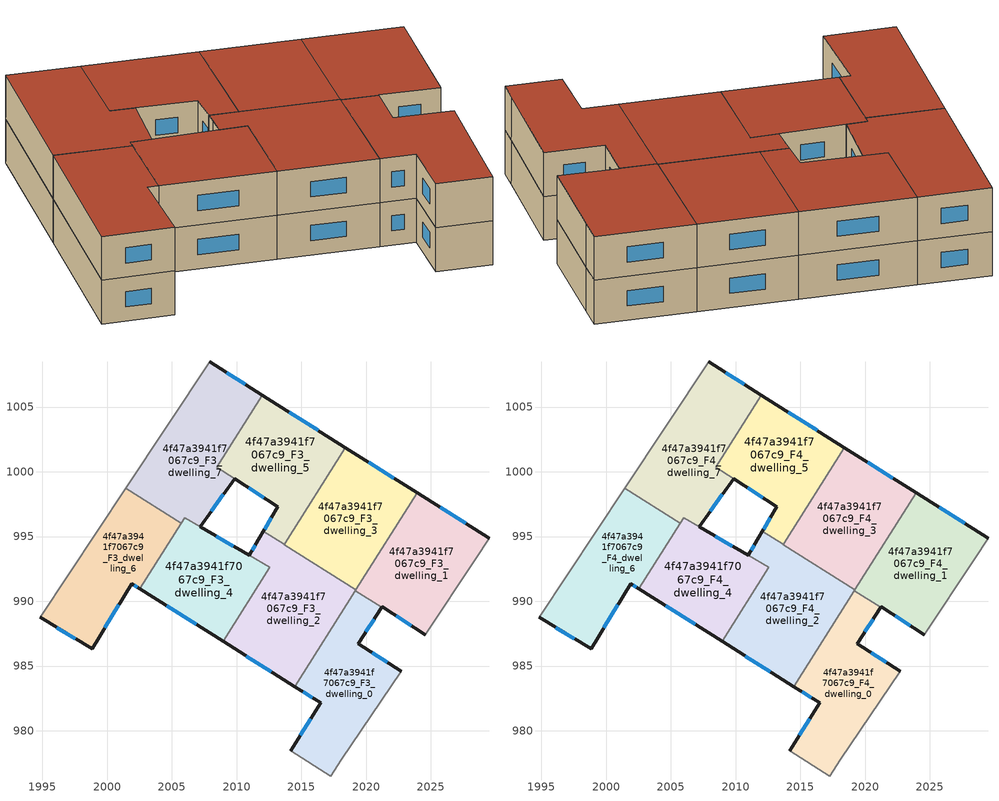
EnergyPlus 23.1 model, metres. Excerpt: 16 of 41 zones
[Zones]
4f47a3941f7067c9_F3_dwelling_0
 floor to 4f47a3941f7067c9_F2_dwelling_0 (EU_floor_Construction): 2021.21,989.53 2019.38,986.72 2022.7,984.59 2018.08,977.77 2017.26,976.5 2014.17,978.45 2016.48,982.15 2014.48,983.41 2019.16,990.82 z9
 wall outside (EU_wall_Construction): 2022.7,984.59 2019.38,986.72 2021.21,989.53 / 2014.48,983.41 2016.48,982.15 2014.17,978.45 z9:12
 wall adiabatic (EU_wall_Construction): 2014.17,978.45 2017.26,976.5 2018.08,977.77 2022.7,984.59 z9:12
 wall to 4f47a3941f7067c9_F3_dwelling_1 (EU_wall_Construction): 2021.21,989.53 2019.16,990.82 z9:12
 wall to 4f47a3941f7067c9_F3_dwelling_2 (EU_wall_Construction): 2019.16,990.82 2014.48,983.41 z9:12
 window (EU_Window_Construction): 2019.98,987.63 2020.62,988.61 / 2021.62,985.28 2020.46,986.03 / 2015.73,980.95 2014.92,979.65 / 2015.13,983 2015.83,982.56 z9.98:11.02
4f47a3941f7067c9_F3_dwelling_1
 floor to 4f47a3941f7067c9_F2_dwelling_1 (EU_floor_Construction): 2029.49,994.88 2028.45,993.29 2024.57,987.4 2021.25,989.58 2021.21,989.53 2019.16,990.82 2023.93,998.38 z9
 wall outside (EU_wall_Construction): 2029.49,994.88 2023.93,998.38 / 2021.21,989.53 2021.25,989.58 2024.57,987.4 z9:12
 wall adiabatic (EU_wall_Construction): 2024.57,987.41 2028.45,993.29 2029.49,994.88 z9:12
 wall to 4f47a3941f7067c9_F3_dwelling_3 (EU_wall_Construction): 2023.93,998.38 2019.21,990.9 z9:12
 wall to 4f47a3941f7067c9_F3_dwelling_2 (EU_wall_Construction): 2019.21,990.9 2019.16,990.82 z9:12
 window (EU_Window_Construction): 2027.68,996.02 2025.74,997.24 / 2022.33,988.87 2023.49,988.11 z9.98:11.02
4f47a3941f7067c9_F3_dwelling_2
 floor to 4f47a3941f7067c9_F2_dwelling_2 (EU_floor_Construction): 2019.21,990.9 2014.48,983.41 2008.95,986.9 2012.56,992.62 2010.98,993.54 2012.06,995.41 z9
 wall outside (EU_wall_Construction): 2008.95,986.9 2014.48,983.41 / 2011.67,994.74 2010.98,993.54 z9:12
 wall to 4f47a3941f7067c9_F3_dwelling_5 (EU_wall_Construction): 2013.72,994.46 2013.68,994.39 2012.06,995.41 2011.67,994.74 z9:12
 wall to 4f47a3941f7067c9_F3_dwelling_3 (EU_wall_Construction): 2019.21,990.9 2013.68,994.39 2013.72,994.46 z9:12
 wall to 4f47a3941f7067c9_F3_dwelling_4 (EU_wall_Construction): 2012.56,992.61 2008.95,986.9 / 2010.98,993.54 2012.56,992.62 z9:12
 window (EU_Window_Construction): 2010.75,985.77 2012.68,984.55 / 2011.45,994.35 2011.2,993.93 z9.98:11.02
4f47a3941f7067c9_F3_dwelling_3
 floor to 4f47a3941f7067c9_F2_dwelling_3 (EU_floor_Construction): 2023.93,998.38 2019.21,990.9 2013.68,994.39 2013.72,994.46 2018.4,1001.88 z9
 wall outside (EU_wall_Construction): 2023.93,998.38 2018.4,1001.88 z9:12
 wall to 4f47a3941f7067c9_F3_dwelling_5 (EU_wall_Construction): 2018.4,1001.88 2013.72,994.46 z9:12
 window (EU_Window_Construction): 2022.14,999.52 2020.2,1000.74 z9.98:11.02
4f47a3941f7067c9_F3_dwelling_4
 floor to 4f47a3941f7067c9_F2_dwelling_4 (EU_floor_Construction): 2010.97,993.54 2012.56,992.61 2008.95,986.9 2002.54,990.96 2006,996.44 2007.2,995.75 z9
 wall outside (EU_wall_Construction): 2010.97,993.54 2007.2,995.75 / 2002.54,990.96 2008.95,986.9 z9:12
 wall to 4f47a3941f7067c9_F3_dwelling_6 (EU_wall_Construction): 2005.73,996.01 2002.54,990.96 z9:12
 wall to 4f47a3941f7067c9_F3_dwelling_7 (EU_wall_Construction): 2007.2,995.75 2006,996.44 2005.73,996.01 z9:12
 window (EU_Window_Construction): 2009.75,994.26 2008.43,995.03 / 2004.62,989.64 2006.87,988.22 z9.98:11.02
4f47a3941f7067c9_F3_dwelling_5
 floor to 4f47a3941f7067c9_F2_dwelling_5 (EU_floor_Construction): 2018.4,1001.88 2013.72,994.46 2013.68,994.39 2012.06,995.41 2011.67,994.74 2013.16,997.29 2008.48,1000.37 2011.99,1005.93 z9
 wall outside (EU_wall_Construction): 2018.4,1001.88 2011.99,1005.93 / 2009.84,999.47 2013.16,997.29 2011.67,994.74 z9:12
 wall to 4f47a3941f7067c9_F3_dwelling_7 (EU_wall_Construction): 2011.99,1005.93 2008.48,1000.37 / 2008.48,1000.36 2009.84,999.47 z9:12
 window (EU_Window_Construction): 2016.32,1003.19 2014.07,1004.61 / 2012.68,996.46 2012.16,995.57 / 2010.92,998.76 2012.08,998 z9.98:11.02
4f47a3941f7067c9_F3_dwelling_6
 floor to 4f47a3941f7067c9_F2_dwelling_6 (EU_floor_Construction): 2005.73,996.01 2002.54,990.96 2001.9,991.36 1998.84,986.32 1994.82,988.75 2001.44,998.72 z9
 wall outside (EU_wall_Construction): 1994.82,988.75 1998.84,986.32 2001.9,991.36 2002.54,990.96 z9:12
 wall to 4f47a3941f7067c9_F3_dwelling_7 (EU_wall_Construction): 2005.73,996.01 2001.44,998.72 z9:12
 wall adiabatic (EU_wall_Construction): 2001.44,998.72 1994.82,988.75 z9:12
 window (EU_Window_Construction): 2002.11,991.23 2002.33,991.09 / 1999.83,987.96 2000.9,989.72 / 1996.12,987.96 1997.53,987.11 z9.98:11.02
4f47a3941f7067c9_F3_dwelling_7
 floor to 4f47a3941f7067c9_F2_dwelling_7 (EU_floor_Construction): 2011.99,1005.93 2008.48,1000.36 2009.84,999.47 2007.2,995.75 2006,996.45 2005.73,996.01 2001.44,998.72 2007.93,1008.49 z9
 wall outside (EU_wall_Construction): 2011.99,1005.93 2007.93,1008.49 / 2007.2,995.75 2009.84,999.47 z9:12
 wall adiabatic (EU_wall_Construction): 2007.93,1008.49 2001.44,998.72 z9:12
 window (EU_Window_Construction): 2010.67,1006.76 2009.25,1007.66 / 2008.06,996.96 2008.98,998.26 z9.98:11.02
4f47a3941f7067c9_F4_dwelling_0
 floor to 4f47a3941f7067c9_F3_dwelling_0 (EU_floor_Construction): 2021.21,989.53 2019.38,986.72 2022.7,984.59 2018.08,977.77 2017.26,976.5 2014.17,978.45 2016.48,982.15 2014.48,983.41 2019.16,990.82 z12
 wall outside (EU_wall_Construction): 2022.7,984.59 2019.38,986.72 2021.21,989.53 / 2014.48,983.41 2016.48,982.15 2014.17,978.45 z12:15
 wall adiabatic (EU_wall_Construction): 2014.17,978.45 2017.26,976.5 2018.08,977.77 2022.7,984.59 z12:15
 wall to 4f47a3941f7067c9_F4_dwelling_1 (EU_wall_Construction): 2021.21,989.53 2019.16,990.82 z12:15
 wall to 4f47a3941f7067c9_F4_dwelling_2 (EU_wall_Construction): 2019.16,990.82 2014.48,983.41 z12:15
 window (EU_Window_Construction): 2019.98,987.63 2020.62,988.61 / 2021.62,985.28 2020.46,986.03 / 2015.73,980.95 2014.92,979.65 / 2015.13,983 2015.83,982.56 z12.98:14.02
 roof outside (EU_roof_Construction): 2018.08,977.77 2022.7,984.59 2019.38,986.72 2021.21,989.53 2019.16,990.82 2014.48,983.41 2016.48,982.15 2014.17,978.45 2017.26,976.5 z15
4f47a3941f7067c9_F4_dwelling_1
 floor to 4f47a3941f7067c9_F3_dwelling_1 (EU_floor_Construction): 2029.49,994.88 2028.45,993.29 2024.57,987.4 2021.25,989.58 2021.21,989.53 2019.16,990.82 2023.93,998.38 z12
 wall outside (EU_wall_Construction): 2029.49,994.88 2023.93,998.38 / 2021.21,989.53 2021.25,989.58 2024.57,987.4 z12:15
 wall adiabatic (EU_wall_Construction): 2024.57,987.41 2028.45,993.29 2029.49,994.88 z12:15
 wall to 4f47a3941f7067c9_F4_dwelling_3 (EU_wall_Construction): 2023.93,998.38 2019.21,990.9 z12:15
 wall to 4f47a3941f7067c9_F4_dwelling_2 (EU_wall_Construction): 2019.21,990.9 2019.16,990.82 z12:15
 window (EU_Window_Construction): 2027.68,996.02 2025.74,997.24 / 2022.33,988.87 2023.49,988.11 z12.98:14.02
 roof outside (EU_roof_Construction): 2024.57,987.4 2028.45,993.29 2029.49,994.88 2023.93,998.38 2019.16,990.82 2021.21,989.53 2021.25,989.58 z15
4f47a3941f7067c9_F4_dwelling_2
 floor to 4f47a3941f7067c9_F3_dwelling_2 (EU_floor_Construction): 2019.21,990.9 2014.48,983.41 2008.95,986.9 2012.56,992.62 2010.98,993.54 2012.06,995.41 z12
 wall outside (EU_wall_Construction): 2008.95,986.9 2014.48,983.41 / 2011.67,994.74 2010.98,993.54 z12:15
 wall to 4f47a3941f7067c9_F4_dwelling_5 (EU_wall_Construction): 2013.72,994.46 2013.68,994.39 2012.06,995.41 2011.67,994.74 z12:15
 wall to 4f47a3941f7067c9_F4_dwelling_3 (EU_wall_Construction): 2019.21,990.9 2013.68,994.39 2013.72,994.46 z12:15
 wall to 4f47a3941f7067c9_F4_dwelling_4 (EU_wall_Construction): 2012.56,992.61 2008.95,986.9 / 2010.98,993.54 2012.56,992.62 z12:15
 window (EU_Window_Construction): 2010.75,985.77 2012.68,984.55 / 2011.45,994.35 2011.2,993.93 z12.98:14.02
 roof outside (EU_roof_Construction): 2014.48,983.41 2019.21,990.9 2012.06,995.41 2010.98,993.54 2012.56,992.62 2008.95,986.9 z15
4f47a3941f7067c9_F4_dwelling_3
 floor to 4f47a3941f7067c9_F3_dwelling_3 (EU_floor_Construction): 2023.93,998.38 2019.21,990.9 2013.68,994.39 2013.72,994.46 2018.4,1001.88 z12
 wall outside (EU_wall_Construction): 2023.93,998.38 2018.4,1001.88 z12:15
 wall to 4f47a3941f7067c9_F4_dwelling_5 (EU_wall_Construction): 2018.4,1001.88 2013.72,994.46 z12:15
 window (EU_Window_Construction): 2022.14,999.52 2020.2,1000.74 z12.98:14.02
 roof outside (EU_roof_Construction): 2019.21,990.9 2023.93,998.38 2018.4,1001.88 2013.72,994.46 2013.68,994.39 z15
4f47a3941f7067c9_F4_dwelling_4
 floor to 4f47a3941f7067c9_F3_dwelling_4 (EU_floor_Construction): 2010.97,993.54 2012.56,992.61 2008.95,986.9 2002.54,990.96 2006,996.44 2007.2,995.75 z12
 wall outside (EU_wall_Construction): 2010.97,993.54 2007.2,995.75 / 2002.54,990.96 2008.95,986.9 z12:15
 wall to 4f47a3941f7067c9_F4_dwelling_6 (EU_wall_Construction): 2005.73,996.01 2002.54,990.96 z12:15
 wall to 4f47a3941f7067c9_F4_dwelling_7 (EU_wall_Construction): 2007.2,995.75 2006,996.44 2005.73,996.01 z12:15
 window (EU_Window_Construction): 2009.75,994.26 2008.43,995.03 / 2004.62,989.64 2006.87,988.22 z12.98:14.02
 roof outside (EU_roof_Construction): 2008.95,986.9 2012.56,992.61 2007.2,995.75 2006,996.44 2002.54,990.96 z15
4f47a3941f7067c9_F4_dwelling_5
 floor to 4f47a3941f7067c9_F3_dwelling_5 (EU_floor_Construction): 2018.4,1001.88 2013.72,994.46 2013.68,994.39 2012.06,995.41 2011.67,994.74 2013.16,997.29 2008.48,1000.37 2011.99,1005.93 z12
 wall outside (EU_wall_Construction): 2018.4,1001.88 2011.99,1005.93 / 2009.84,999.47 2013.16,997.29 2011.67,994.74 z12:15
 wall to 4f47a3941f7067c9_F4_dwelling_7 (EU_wall_Construction): 2011.99,1005.93 2008.48,1000.37 / 2008.48,1000.36 2009.84,999.47 z12:15
 window (EU_Window_Construction): 2016.32,1003.19 2014.07,1004.61 / 2012.68,996.46 2012.16,995.57 / 2010.92,998.76 2012.08,998 z12.98:14.02
 roof outside (EU_roof_Construction): 2013.72,994.46 2018.4,1001.88 2011.99,1005.93 2008.48,1000.37 2013.16,997.29 2011.67,994.74 2012.06,995.41 2013.68,994.39 z15
4f47a3941f7067c9_F4_dwelling_6
 floor to 4f47a3941f7067c9_F3_dwelling_6 (EU_floor_Construction): 2005.73,996.01 2002.54,990.96 2001.9,991.36 1998.84,986.32 1994.82,988.75 2001.44,998.72 z12
 wall outside (EU_wall_Construction): 1994.82,988.75 1998.84,986.32 2001.9,991.36 2002.54,990.96 z12:15
 wall to 4f47a3941f7067c9_F4_dwelling_7 (EU_wall_Construction): 2005.73,996.01 2001.44,998.72 z12:15
 wall adiabatic (EU_wall_Construction): 2001.44,998.72 1994.82,988.75 z12:15
 window (EU_Window_Construction): 2002.11,991.23 2002.33,991.09 / 1999.83,987.96 2000.9,989.72 / 1996.12,987.96 1997.53,987.11 z12.98:14.02
 roof outside (EU_roof_Construction): 2002.54,990.96 2005.73,996.01 2001.44,998.72 1994.82,988.75 1998.84,986.32 2001.9,991.36 z15
4f47a3941f7067c9_F4_dwelling_7
 floor to 4f47a3941f7067c9_F3_dwelling_7 (EU_floor_Construction): 2011.99,1005.93 2008.48,1000.36 2009.84,999.47 2007.2,995.75 2006,996.45 2005.73,996.01 2001.44,998.72 2007.93,1008.49 z12
 wall outside (EU_wall_Construction): 2011.99,1005.93 2007.93,1008.49 / 2007.2,995.75 2009.84,999.47 z12:15
 wall adiabatic (EU_wall_Construction): 2007.93,1008.49 2001.44,998.72 z12:15
 window (EU_Window_Construction): 2010.67,1006.76 2009.25,1007.66 / 2008.06,996.96 2008.98,998.26 z12.98:14.02
 roof outside (EU_roof_Construction): 2009.84,999.47 2008.48,1000.36 2011.99,1005.93 2007.93,1008.49 2001.44,998.72 2005.73,996.01 2006,996.45 2007.2,995.75 z15
[Building]
EU S2 Campaign: North Axis=0; Terrain=City; Solar Distribution=FullExterior
[Site:Location]
Bologna: Latitude=44.5; Longitude=11.25; Time Zone=1; Elevation=37
[SizingPeriod:WeatherFileDays]
AnnualSizingPeriod: Begin Month=1; Begin Day of Month=1; End Month=12; End Day of Month=31; Day of Week for Start Day=Monday; Use Weather File Daylight Saving Period=No; Use Weather File Rain and Snow Indicators=No
[MATERIAL]
EU_InternalMass_Material: Roughness=MediumRough; Thickness=0.1; Conductivity=1; Density=1800; Specific Heat=900; Thermal Absorptance=0.9; Solar Absorptance=0.7; Visible Absorptance=0.7
[MATERIAL:NOMASS] Roughness=MediumRough; Thermal Absorptance=0.9; Solar Absorptance=0.7; Visible Absorptance=0.7
Name | Thermal Resistance
EU_wall_NoMass | 0.905828
EU_roof_NoMass | 0.37593
EU_floor_NoMass | 0.67114
[WINDOWMATERIAL:SIMPLEGLAZINGSYSTEM]
EU_Window_SimpleGlazing: UFactor=4.52486; Solar Heat Gain Coefficient=0.85; Visible Transmittance=0.85
[CONSTRUCTION]
EU_wall_Construction: EU_wall_NoMass
EU_roof_Construction: EU_roof_NoMass
EU_floor_Construction: EU_floor_NoMass
EU_Window_Construction: EU_Window_SimpleGlazing
EU_InternalMass_Construction: EU_InternalMass_Material
[ZONE] Type=1; Multiplier=1; Ceiling Height=autocalculate; Floor Area=autocalculate; Part of Total Floor Area=Yes
Name | Volume
4f47a3941f7067c9_F3_dwelling_0; 4f47a3941f7067c9_F4_dwelling_0 | 173.692
4f47a3941f7067c9_F3_dwelling_1; 4f47a3941f7067c9_F4_dwelling_1 | 173.695
4f47a3941f7067c9_F3_dwelling_2; 4f47a3941f7067c9_F4_dwelling_2 | 185.617
4f47a3941f7067c9_F3_dwelling_3; 4f47a3941f7067c9_F4_dwelling_3 | 173.706
4f47a3941f7067c9_F3_dwelling_4; 4f47a3941f7067c9_F4_dwelling_4 | 150.787
4f47a3941f7067c9_F3_dwelling_5; 4f47a3941f7067c9_F4_dwelling_5 | 163.87
4f47a3941f7067c9_F3_dwelling_6; 4f47a3941f7067c9_F4_dwelling_6 | 173.717
4f47a3941f7067c9_F3_dwelling_7; 4f47a3941f7067c9_F4_dwelling_7 | 194.459
[INTERNALMASS] Construction=EU_InternalMass_Construction
Name | Zone or ZoneList | Surface Area
4f47a3941f7067c9_F3_dwelling_0_EU_InternalMass | 4f47a3941f7067c9_F3_dwelling_0 | 57.9025
4f47a3941f7067c9_F3_dwelling_1_EU_InternalMass | 4f47a3941f7067c9_F3_dwelling_1 | 57.9049
4f47a3941f7067c9_F3_dwelling_2_EU_InternalMass | 4f47a3941f7067c9_F3_dwelling_2 | 61.8776
4f47a3941f7067c9_F3_dwelling_3_EU_InternalMass | 4f47a3941f7067c9_F3_dwelling_3 | 57.8991
4f47a3941f7067c9_F3_dwelling_4_EU_InternalMass | 4f47a3941f7067c9_F3_dwelling_4 | 50.27
4f47a3941f7067c9_F3_dwelling_5_EU_InternalMass | 4f47a3941f7067c9_F3_dwelling_5 | 54.6381
4f47a3941f7067c9_F3_dwelling_6_EU_InternalMass | 4f47a3941f7067c9_F3_dwelling_6 | 57.901
4f47a3941f7067c9_F3_dwelling_7_EU_InternalMass | 4f47a3941f7067c9_F3_dwelling_7 | 64.8188
4f47a3941f7067c9_F4_dwelling_0_EU_InternalMass | 4f47a3941f7067c9_F4_dwelling_0 | 57.9025
4f47a3941f7067c9_F4_dwelling_1_EU_InternalMass | 4f47a3941f7067c9_F4_dwelling_1 | 57.9049
4f47a3941f7067c9_F4_dwelling_2_EU_InternalMass | 4f47a3941f7067c9_F4_dwelling_2 | 61.8776
4f47a3941f7067c9_F4_dwelling_3_EU_InternalMass | 4f47a3941f7067c9_F4_dwelling_3 | 57.8991
4f47a3941f7067c9_F4_dwelling_4_EU_InternalMass | 4f47a3941f7067c9_F4_dwelling_4 | 50.27
4f47a3941f7067c9_F4_dwelling_5_EU_InternalMass | 4f47a3941f7067c9_F4_dwelling_5 | 54.6381
4f47a3941f7067c9_F4_dwelling_6_EU_InternalMass | 4f47a3941f7067c9_F4_dwelling_6 | 57.901
4f47a3941f7067c9_F4_dwelling_7_EU_InternalMass | 4f47a3941f7067c9_F4_dwelling_7 | 64.8188
[OTHEREQUIPMENT] Fuel Type=Electricity; Design Level Calculation Method=Watts/Area; Power per Zone Floor Area=1; Fraction Latent=0; Fraction Radiant=0; Fraction Lost=0; Carbon Dioxide Generation Rate=0; EndUse Subcategory=EU_Step8_InternalGains
Name | Zone or ZoneList or Space or SpaceList | Schedule
EU_Step8_InternalGain_4f47a3941f7067c9_F3_dwelling_0_f000 | 4f47a3941f7067c9_F3_dwelling_0 | EU_Step8_GainSchedule_4f47a3941f7067c9_F3_dwelling_0_f000
EU_Step8_InternalGain_4f47a3941f7067c9_F3_dwelling_1_f000 | 4f47a3941f7067c9_F3_dwelling_1 | EU_Step8_GainSchedule_4f47a3941f7067c9_F3_dwelling_1_f000
EU_Step8_InternalGain_4f47a3941f7067c9_F3_dwelling_2_f000 | 4f47a3941f7067c9_F3_dwelling_2 | EU_Step8_GainSchedule_4f47a3941f7067c9_F3_dwelling_2_f000
EU_Step8_InternalGain_4f47a3941f7067c9_F3_dwelling_3_f000 | 4f47a3941f7067c9_F3_dwelling_3 | EU_Step8_GainSchedule_4f47a3941f7067c9_F3_dwelling_3_f000
EU_Step8_InternalGain_4f47a3941f7067c9_F3_dwelling_4_f000 | 4f47a3941f7067c9_F3_dwelling_4 | EU_Step8_GainSchedule_4f47a3941f7067c9_F3_dwelling_4_f000
EU_Step8_InternalGain_4f47a3941f7067c9_F3_dwelling_5_f000 | 4f47a3941f7067c9_F3_dwelling_5 | EU_Step8_GainSchedule_4f47a3941f7067c9_F3_dwelling_5_f000
EU_Step8_InternalGain_4f47a3941f7067c9_F3_dwelling_6_f000 | 4f47a3941f7067c9_F3_dwelling_6 | EU_Step8_GainSchedule_4f47a3941f7067c9_F3_dwelling_6_f000
EU_Step8_InternalGain_4f47a3941f7067c9_F3_dwelling_7_f000 | 4f47a3941f7067c9_F3_dwelling_7 | EU_Step8_GainSchedule_4f47a3941f7067c9_F3_dwelling_7_f000
EU_Step8_InternalGain_4f47a3941f7067c9_F4_dwelling_0_f000 | 4f47a3941f7067c9_F4_dwelling_0 | EU_Step8_GainSchedule_4f47a3941f7067c9_F4_dwelling_0_f000
EU_Step8_InternalGain_4f47a3941f7067c9_F4_dwelling_1_f000 | 4f47a3941f7067c9_F4_dwelling_1 | EU_Step8_GainSchedule_4f47a3941f7067c9_F4_dwelling_1_f000
EU_Step8_InternalGain_4f47a3941f7067c9_F4_dwelling_2_f000 | 4f47a3941f7067c9_F4_dwelling_2 | EU_Step8_GainSchedule_4f47a3941f7067c9_F4_dwelling_2_f000
EU_Step8_InternalGain_4f47a3941f7067c9_F4_dwelling_3_f000 | 4f47a3941f7067c9_F4_dwelling_3 | EU_Step8_GainSchedule_4f47a3941f7067c9_F4_dwelling_3_f000
EU_Step8_InternalGain_4f47a3941f7067c9_F4_dwelling_4_f000 | 4f47a3941f7067c9_F4_dwelling_4 | EU_Step8_GainSchedule_4f47a3941f7067c9_F4_dwelling_4_f000
EU_Step8_InternalGain_4f47a3941f7067c9_F4_dwelling_5_f000 | 4f47a3941f7067c9_F4_dwelling_5 | EU_Step8_GainSchedule_4f47a3941f7067c9_F4_dwelling_5_f000
EU_Step8_InternalGain_4f47a3941f7067c9_F4_dwelling_6_f000 | 4f47a3941f7067c9_F4_dwelling_6 | EU_Step8_GainSchedule_4f47a3941f7067c9_F4_dwelling_6_f000
EU_Step8_InternalGain_4f47a3941f7067c9_F4_dwelling_7_f000 | 4f47a3941f7067c9_F4_dwelling_7 | EU_Step8_GainSchedule_4f47a3941f7067c9_F4_dwelling_7_f000
[ZONEVENTILATION:DESIGNFLOWRATE] Schedule=EU_AlwaysOn; Design Flow Rate Calculation Method=AirChanges/Hour; Air Changes per Hour=0.73129; Ventilation Type=Natural; Fan Pressure Rise=0; Fan Total Efficiency=1; Constant Term Coefficient=1; Temperature Term Coefficient=0; Velocity Term Coefficient=0; Velocity Squared Term Coefficient=0; Minimum Indoor Temperature=-100; Maximum Indoor Temperature=100; Delta Temperature=-100; Minimum Outdoor Temperature=-100; Maximum Outdoor Temperature=100; Maximum Wind Speed=40
Name | Zone or ZoneList or Space or SpaceList
EU_ConstantAir_4f47a3941f7067c9_F3_dwelling_0 | 4f47a3941f7067c9_F3_dwelling_0
EU_ConstantAir_4f47a3941f7067c9_F3_dwelling_1 | 4f47a3941f7067c9_F3_dwelling_1
EU_ConstantAir_4f47a3941f7067c9_F3_dwelling_2 | 4f47a3941f7067c9_F3_dwelling_2
EU_ConstantAir_4f47a3941f7067c9_F3_dwelling_3 | 4f47a3941f7067c9_F3_dwelling_3
EU_ConstantAir_4f47a3941f7067c9_F3_dwelling_4 | 4f47a3941f7067c9_F3_dwelling_4
EU_ConstantAir_4f47a3941f7067c9_F3_dwelling_5 | 4f47a3941f7067c9_F3_dwelling_5
EU_ConstantAir_4f47a3941f7067c9_F3_dwelling_6 | 4f47a3941f7067c9_F3_dwelling_6
EU_ConstantAir_4f47a3941f7067c9_F3_dwelling_7 | 4f47a3941f7067c9_F3_dwelling_7
EU_ConstantAir_4f47a3941f7067c9_F4_dwelling_0 | 4f47a3941f7067c9_F4_dwelling_0
EU_ConstantAir_4f47a3941f7067c9_F4_dwelling_1 | 4f47a3941f7067c9_F4_dwelling_1
EU_ConstantAir_4f47a3941f7067c9_F4_dwelling_2 | 4f47a3941f7067c9_F4_dwelling_2
EU_ConstantAir_4f47a3941f7067c9_F4_dwelling_3 | 4f47a3941f7067c9_F4_dwelling_3
EU_ConstantAir_4f47a3941f7067c9_F4_dwelling_4 | 4f47a3941f7067c9_F4_dwelling_4
EU_ConstantAir_4f47a3941f7067c9_F4_dwelling_5 | 4f47a3941f7067c9_F4_dwelling_5
EU_ConstantAir_4f47a3941f7067c9_F4_dwelling_6 | 4f47a3941f7067c9_F4_dwelling_6
EU_ConstantAir_4f47a3941f7067c9_F4_dwelling_7 | 4f47a3941f7067c9_F4_dwelling_7
[HVACTEMPLATE:THERMOSTAT] Constant Heating Setpoint=20; Constant Cooling Setpoint=50
EU_HeatOnly_4f47a3941f7067c9_F1_dwelling_0; EU_HeatOnly_4f47a3941f7067c9_F1_dwelling_1; EU_HeatOnly_4f47a3941f7067c9_F1_dwelling_2; EU_HeatOnly_4f47a3941f7067c9_F1_dwelling_3; EU_HeatOnly_4f47a3941f7067c9_F1_dwelling_4; EU_HeatOnly_4f47a3941f7067c9_F1_dwelling_5; EU_HeatOnly_4f47a3941f7067c9_F1_dwelling_6; EU_HeatOnly_4f47a3941f7067c9_F1_dwelling_7; EU_HeatOnly_4f47a3941f7067c9_F2_dwelling_0; EU_HeatOnly_4f47a3941f7067c9_F2_dwelling_1; EU_HeatOnly_4f47a3941f7067c9_F2_dwelling_2; EU_HeatOnly_4f47a3941f7067c9_F2_dwelling_3; EU_HeatOnly_4f47a3941f7067c9_F2_dwelling_4; EU_HeatOnly_4f47a3941f7067c9_F2_dwelling_5; EU_HeatOnly_4f47a3941f7067c9_F2_dwelling_6; EU_HeatOnly_4f47a3941f7067c9_F2_dwelling_7; EU_HeatOnly_4f47a3941f7067c9_F3_dwelling_0; EU_HeatOnly_4f47a3941f7067c9_F3_dwelling_1; EU_HeatOnly_4f47a3941f7067c9_F3_dwelling_2; EU_HeatOnly_4f47a3941f7067c9_F3_dwelling_3; EU_HeatOnly_4f47a3941f7067c9_F3_dwelling_4; EU_HeatOnly_4f47a3941f7067c9_F3_dwelling_5; EU_HeatOnly_4f47a3941f7067c9_F3_dwelling_6; EU_HeatOnly_4f47a3941f7067c9_F3_dwelling_7; EU_HeatOnly_4f47a3941f7067c9_F4_dwelling_0; EU_HeatOnly_4f47a3941f7067c9_F4_dwelling_1; EU_HeatOnly_4f47a3941f7067c9_F4_dwelling_2; EU_HeatOnly_4f47a3941f7067c9_F4_dwelling_3; EU_HeatOnly_4f47a3941f7067c9_F4_dwelling_4; EU_HeatOnly_4f47a3941f7067c9_F4_dwelling_5; EU_HeatOnly_4f47a3941f7067c9_F4_dwelling_6; EU_HeatOnly_4f47a3941f7067c9_F4_dwelling_7
[HVACTEMPLATE:ZONE:IDEALLOADSAIRSYSTEM] System Availability Schedule=EU_AlwaysOn; Maximum Heating Supply Air Temperature=50; Minimum Cooling Supply Air Temperature=13; Maximum Heating Supply Air Humidity Ratio=0.0156; Minimum Cooling Supply Air Humidity Ratio=0.0077; Heating Limit=NoLimit; Cooling Limit=NoLimit; Heating Availability Schedule=EU_AlwaysOn; Cooling Availability Schedule=EU_CoolingOff; Dehumidification Control Type=ConstantSensibleHeatRatio; Cooling Sensible Heat Ratio=0.7; Dehumidification Setpoint=60; Humidification Control Type=None; Humidification Setpoint=30; Outdoor Air Method=None; Outdoor Air Flow Rate per Person=0.00944; Outdoor Air Flow Rate per Zone Floor Area=0; Outdoor Air Flow Rate per Zone=0; Demand Controlled Ventilation Type=None; Outdoor Air Economizer Type=NoEconomizer; Heat Recovery Type=None; Sensible Heat Recovery Effectiveness=0.7; Latent Heat Recovery Effectiveness=0.65
Name | Template Thermostat
4f47a3941f7067c9_F3_dwelling_0 | EU_HeatOnly_4f47a3941f7067c9_F3_dwelling_0
4f47a3941f7067c9_F3_dwelling_1 | EU_HeatOnly_4f47a3941f7067c9_F3_dwelling_1
4f47a3941f7067c9_F3_dwelling_2 | EU_HeatOnly_4f47a3941f7067c9_F3_dwelling_2
4f47a3941f7067c9_F3_dwelling_3 | EU_HeatOnly_4f47a3941f7067c9_F3_dwelling_3
4f47a3941f7067c9_F3_dwelling_4 | EU_HeatOnly_4f47a3941f7067c9_F3_dwelling_4
4f47a3941f7067c9_F3_dwelling_5 | EU_HeatOnly_4f47a3941f7067c9_F3_dwelling_5
4f47a3941f7067c9_F3_dwelling_6 | EU_HeatOnly_4f47a3941f7067c9_F3_dwelling_6
4f47a3941f7067c9_F3_dwelling_7 | EU_HeatOnly_4f47a3941f7067c9_F3_dwelling_7
4f47a3941f7067c9_F4_dwelling_0 | EU_HeatOnly_4f47a3941f7067c9_F4_dwelling_0
4f47a3941f7067c9_F4_dwelling_1 | EU_HeatOnly_4f47a3941f7067c9_F4_dwelling_1
4f47a3941f7067c9_F4_dwelling_2 | EU_HeatOnly_4f47a3941f7067c9_F4_dwelling_2
4f47a3941f7067c9_F4_dwelling_3 | EU_HeatOnly_4f47a3941f7067c9_F4_dwelling_3
4f47a3941f7067c9_F4_dwelling_4 | EU_HeatOnly_4f47a3941f7067c9_F4_dwelling_4
4f47a3941f7067c9_F4_dwelling_5 | EU_HeatOnly_4f47a3941f7067c9_F4_dwelling_5
4f47a3941f7067c9_F4_dwelling_6 | EU_HeatOnly_4f47a3941f7067c9_F4_dwelling_6
4f47a3941f7067c9_F4_dwelling_7 | EU_HeatOnly_4f47a3941f7067c9_F4_dwelling_7
[SIZING:ZONE] Zone Cooling Design Supply Air Temperature Input Method=SupplyAirTemperature; Zone Cooling Design Supply Air Temperature=13; Zone Heating Design Supply Air Temperature Input Method=SupplyAirTemperature; Zone Heating Design Supply Air Temperature=50; Zone Cooling Design Supply Air Humidity Ratio=0.008; Zone Heating Design Supply Air Humidity Ratio=0.008; Cooling Design Air Flow Method=DesignDay; Cooling Design Air Flow Rate=0; Cooling Minimum Air Flow per Zone Floor Area=0.000762; Cooling Minimum Air Flow=0; Cooling Minimum Air Flow Fraction=0.2; Heating Design Air Flow Method=DesignDay; Heating Design Air Flow Rate=0; Heating Maximum Air Flow per Zone Floor Area=0.002032; Heating Maximum Air Flow=0.141576; Heating Maximum Air Flow Fraction=0.3; Account for Dedicated Outdoor Air System=No; Dedicated Outdoor Air System Control Strategy=NeutralSupplyAir; Dedicated Outdoor Air Low Setpoint Temperature for Design=autosize; Dedicated Outdoor Air High Setpoint Temperature for Design=autosize; Zone Load Sizing Method=Sensible Load Only No Latent Load; Zone Latent Cooling Design Supply Air Humidity Ratio Input Method=HumidityRatioDifference; Zone Cooling Design Supply Air Humidity Ratio Difference=0.005; Zone Latent Heating Design Supply Air Humidity Ratio Input Method=HumidityRatioDifference; Zone Humidification Design Supply Air Humidity Ratio Difference=0.005
4f47a3941f7067c9_F3_dwelling_0; 4f47a3941f7067c9_F3_dwelling_1; 4f47a3941f7067c9_F3_dwelling_2; 4f47a3941f7067c9_F3_dwelling_3; 4f47a3941f7067c9_F3_dwelling_4; 4f47a3941f7067c9_F3_dwelling_5; 4f47a3941f7067c9_F3_dwelling_6; 4f47a3941f7067c9_F3_dwelling_7; 4f47a3941f7067c9_F4_dwelling_0; 4f47a3941f7067c9_F4_dwelling_1; 4f47a3941f7067c9_F4_dwelling_2; 4f47a3941f7067c9_F4_dwelling_3; 4f47a3941f7067c9_F4_dwelling_4; 4f47a3941f7067c9_F4_dwelling_5; 4f47a3941f7067c9_F4_dwelling_6; 4f47a3941f7067c9_F4_dwelling_7
[SCHEDULE:CONSTANT]
Name | Hourly Value
EU_AlwaysOn | 1
EU_CoolingOff | 0
[SCHEDULE:FILE] Column Number=1; Rows to Skip at Top=0; Number of Hours of Data=8760; Column Separator=Comma; Interpolate to Timestep=No; Minutes per Item=60; Adjust Schedule for Daylight Savings=Yes
Name | File
EU_Step8_GainSchedule_4f47a3941f7067c9_F3_dwelling_0_f000 | ../../schedules/4f47a3941f7067c9/4f47a3941f7067c9_F3_dwelling_0_f000_gain.csv
EU_Step8_GainSchedule_4f47a3941f7067c9_F3_dwelling_1_f000 | ../../schedules/4f47a3941f7067c9/4f47a3941f7067c9_F3_dwelling_1_f000_gain.csv
EU_Step8_GainSchedule_4f47a3941f7067c9_F3_dwelling_2_f000 | ../../schedules/4f47a3941f7067c9/4f47a3941f7067c9_F3_dwelling_2_f000_gain.csv
EU_Step8_GainSchedule_4f47a3941f7067c9_F3_dwelling_3_f000 | ../../schedules/4f47a3941f7067c9/4f47a3941f7067c9_F3_dwelling_3_f000_gain.csv
EU_Step8_GainSchedule_4f47a3941f7067c9_F3_dwelling_4_f000 | ../../schedules/4f47a3941f7067c9/4f47a3941f7067c9_F3_dwelling_4_f000_gain.csv
EU_Step8_GainSchedule_4f47a3941f7067c9_F3_dwelling_5_f000 | ../../schedules/4f47a3941f7067c9/4f47a3941f7067c9_F3_dwelling_5_f000_gain.csv
EU_Step8_GainSchedule_4f47a3941f7067c9_F3_dwelling_6_f000 | ../../schedules/4f47a3941f7067c9/4f47a3941f7067c9_F3_dwelling_6_f000_gain.csv
EU_Step8_GainSchedule_4f47a3941f7067c9_F3_dwelling_7_f000 | ../../schedules/4f47a3941f7067c9/4f47a3941f7067c9_F3_dwelling_7_f000_gain.csv
EU_Step8_GainSchedule_4f47a3941f7067c9_F4_dwelling_0_f000 | ../../schedules/4f47a3941f7067c9/4f47a3941f7067c9_F4_dwelling_0_f000_gain.csv
EU_Step8_GainSchedule_4f47a3941f7067c9_F4_dwelling_1_f000 | ../../schedules/4f47a3941f7067c9/4f47a3941f7067c9_F4_dwelling_1_f000_gain.csv
EU_Step8_GainSchedule_4f47a3941f7067c9_F4_dwelling_2_f000 | ../../schedules/4f47a3941f7067c9/4f47a3941f7067c9_F4_dwelling_2_f000_gain.csv
EU_Step8_GainSchedule_4f47a3941f7067c9_F4_dwelling_3_f000 | ../../schedules/4f47a3941f7067c9/4f47a3941f7067c9_F4_dwelling_3_f000_gain.csv
EU_Step8_GainSchedule_4f47a3941f7067c9_F4_dwelling_4_f000 | ../../schedules/4f47a3941f7067c9/4f47a3941f7067c9_F4_dwelling_4_f000_gain.csv
EU_Step8_GainSchedule_4f47a3941f7067c9_F4_dwelling_5_f000 | ../../schedules/4f47a3941f7067c9/4f47a3941f7067c9_F4_dwelling_5_f000_gain.csv
EU_Step8_GainSchedule_4f47a3941f7067c9_F4_dwelling_6_f000 | ../../schedules/4f47a3941f7067c9/4f47a3941f7067c9_F4_dwelling_6_f000_gain.csv
EU_Step8_GainSchedule_4f47a3941f7067c9_F4_dwelling_7_f000 | ../../schedules/4f47a3941f7067c9/4f47a3941f7067c9_F4_dwelling_7_f000_gain.csv
